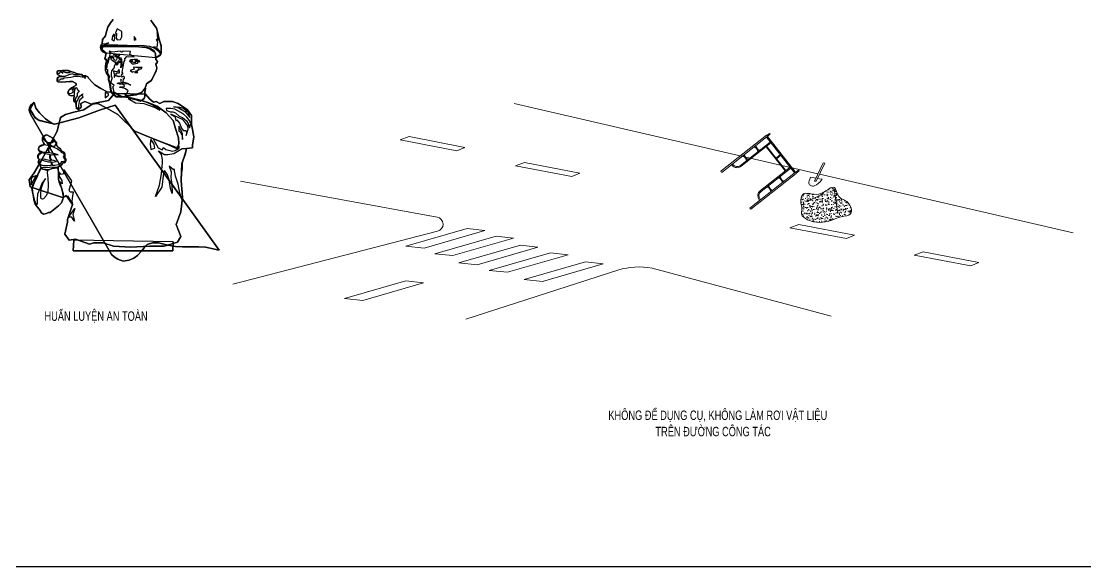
# Model space of a CAD drawing. Header units: millimetres. Extents: x -346728 to 1320345, y -537202 to -385966.
# Drawn here: x 817794 to 867095, y -535536 to -510289 of the extents above; entities that cross this region are included whole.
import ezdxf

# ---------------------------------------------------------------- set-up
doc = ezdxf.new("R2010")
doc.units = ezdxf.units.MM
doc.header["$LTSCALE"] = 100
doc.layers.add('manh', color=4, linetype='Continuous')
doc.layers.add('TEXT2', color=8, linetype='Continuous')
doc.layers.add('THAY', color=155, linetype='Continuous', lineweight=20)
doc.styles.add('HAI', font='VHARIAL.TTF', dxfattribs={"width": 0.7, "height": 500})

# ---------------------------------------------------------------- blocks, each defined once
blk = doc.blocks.new('LVL-KHUNGTEN')
blk.add_lwpolyline([(61073, 41093), (119124, 41093), (119124, 62), (61073, 62)], close=True)
at = {"layer": 'DEFPOINTS'}
blk.add_line((119124, 62), (61073, 62), dxfattribs=at)

msp = doc.modelspace()

# ---------------------------------------------------------------- hatches: boundary and pattern name
at = {"layer": 'THAY'}
h = msp.add_hatch(dxfattribs=at)
h.set_pattern_fill('AR-CONC', color=256, scale=1.685377, style=0)
h.set_pattern_definition([(50, (981309.55, -530961.03), (307.0498, -26.86337), [32.1064, -353.1707]), (355, (981309.55, -530961.03), (-59.39744, 322.00244), [25.68514, -282.5366]), (100.451, (981335.13, -530963.27), (247.6535, 295.1376), [27.28625, -300.14876]), (46.1842, (981309.55, -530875.4), (456.8703, -70.8572), [48.1596, -529.756]), (96.6356, (981347.6, -530881.3), (400.1156, 417.0053), [40.9294, -450.2231]), (351.184, (981309.55, -530875.4), (400.1162, 417.0046), [38.5277, -423.8049]), (21, (981352.36, -530896.82), (255.5282, -172.35594), [32.1064, -353.1707]), (326, (981352.36, -530896.82), (104.1597, 310.4261), [25.68514, -282.5366]), (71.4514, (981373.65, -530911.18), (359.6872, 138.0709), [27.28625, -300.14876]), (37.5, (981309.55, -530961.03), (5.20546, 142.5071), [0, -279.11189, 0, -286.81743, 0, -283.60679]), (7.5, (981309.55, -530961.03), (112.61631, 168.84202), [0, -163.52874, 0, -272.6906, 0, -108.09164]), (327.5, (981214.08, -530961.03), (228.52125, -9.65509), [0, -107.02143, 0, -333.90686, 0, -443.06872]), (317.5, (981171.28, -530961.03), (249.6535, 42.85322), [0, -139.12786, 0, -221.7484, 0, -314.643])])
edge = h.paths.add_edge_path()
edge.add_spline(control_points=[(853932.5, -518831.8), (853867.7, -518666), (853914.1, -518026.6), (854770.6, -518548.2), (855486.5, -517676.5), (855591.9, -518525.1), (856141.9, -518567.4), (856362.3, -519291.5), (855718.5, -519310.3), (855144.7, -519614), (854437.3, -519650), (853836.4, -519239.3), (853977.5, -518946.9), (853932.5, -518831.8)], knot_values=[0, 0, 0, 0, 633.5632393, 1523.2405101, 2440.5128813, 2988.4996465, 3587.1344851, 4210.7241561, 4767.8047277, 5363.1840859, 6642.0433723, 7106.0797068, 7546.0659592, 7546.0659592, 7546.0659592, 7546.0659592], degree=3, periodic=0)

# ---------------------------------------------------------------- linework, layer by layer
at = {"layer": 'manh', "color": 7, "linetype": 'Continuous', "elevation": -881.1}
for points in [[(821701.9, -511767.1), (821573.4, -511702.8), (821492, -511617.2), (821462, -511505.8), (821470.6, -511415.8), (821543.4, -511338.8), (821560.6, -511129), (821701.9, -510966.2), (821736.1, -510756.3), (821796.1, -510567.9), (821928.9, -510362.5), (822044.5, -510208.2)], [(822044.5, -510208.2), (821928.9, -510362.5), (821796.1, -510567.9), (821736.1, -510756.3), (821701.9, -510966.2), (821560.6, -511129), (821543.4, -511338.8), (821470.6, -511415.8), (821462, -511505.8), (821492, -511617.2), (821573.4, -511702.8), (821701.9, -511767.1)], [(823787.5, -510233.9), (823933.1, -510435.3), (824048.7, -510602.3), (824125.8, -510837.7), (824168.6, -511069), (824232.8, -511270.4), (824271.4, -511415.8), (824271.4, -511587.2), (824271.4, -511749.9), (824258.6, -511814.2), (824215.8, -511878.5), (824027.3, -511981.3), (824215.8, -511878.5), (824258.6, -511814.2), (824271.4, -511749.9), (824271.4, -511587.2), (824271.4, -511415.8), (824232.8, -511270.4), (824168.6, -511069), (824125.8, -510837.7), (824048.7, -510602.3), (823933.1, -510435.3), (823787.5, -510233.9)], [(818387.2, -514032.5), (818254.4, -514242.4), (818211.6, -514375.2), (818314.4, -514567.8), (818438.6, -514743.4), (818622.7, -514876.2), (819346.5, -515051.9), (820455.7, -514756.2), (821415, -514405.2), (822147.3, -514173.9), (826956.5, -520884.6), (826331.2, -520747.6), (826014.4, -520721.8), (825706.1, -520734.8), (825256.3, -520734.8), (824943.8, -520709), (824584, -520649), (824147.2, -520546.3), (823868.9, -520546.3), (823624.7, -520619.2), (823483.5, -520769), (823359.3, -520936), (823183.6, -521128.6), (823008, -521257.2), (822789.6, -521351.5), (822515.6, -521394.3), (822267.1, -521304.3), (822091.5, -521188.6), (821971.7, -521090.2), (818224.4, -514580.6), (818151.6, -514405.2), (818177.4, -514272.4), (818241.6, -514156.7), (818177.4, -514272.4), (818151.6, -514405.2), (818224.4, -514580.6), (821971.7, -521090.2), (822091.5, -521188.6), (822267.1, -521304.3), (822515.6, -521394.3), (822789.6, -521351.5), (823008, -521257.2), (823183.6, -521128.6), (823359.3, -520936), (823483.5, -520769), (823624.7, -520619.2), (823868.9, -520546.3), (824147.2, -520546.3), (824584, -520649), (824943.8, -520709), (825256.3, -520734.8), (825706.1, -520734.8), (826014.4, -520721.8), (826331.2, -520747.6), (826956.5, -520884.6), (822147.3, -514173.9), (821415, -514405.2), (820455.7, -514756.2), (819346.5, -515051.9), (818622.7, -514876.2), (818438.6, -514743.4), (818314.4, -514567.8), (818211.6, -514375.2), (818254.4, -514242.4), (818387.2, -514032.5)], [(818387.2, -514045.3), (818468.6, -514302.4), (818644.1, -514533.6), (818913.9, -514799), (819183.7, -514991.9), (819329.3, -515051.9), (818601.3, -514863.4), (818438.6, -514752), (818323, -514567.8), (818211.6, -514375.2), (818280.2, -514191), (818211.6, -514375.2), (818323, -514567.8), (818438.6, -514752), (818601.3, -514863.4), (819329.3, -515051.9), (819183.7, -514991.9), (818913.9, -514799), (818644.1, -514533.6), (818468.6, -514302.4), (818387.2, -514045.3)], [(820233, -520413.5), (820198.7, -520914.6), (824811, -520914.6), (824832.4, -520503.4), (824811, -520914.6), (820198.7, -520914.6), (820233, -520413.5)]]:
    msp.add_lwpolyline(points, dxfattribs=at)
at = {"layer": 'manh', "color": 170, "linetype": 'Continuous', "elevation": -881.1}
for points in [[(821701.9, -511767.1), (821573.4, -511702.8), (821492, -511617.2), (821462, -511505.8), (821470.6, -511415.8), (821543.4, -511338.8), (821560.6, -511129), (821701.9, -510966.2), (821736.1, -510756.3), (821796.1, -510567.9), (821928.9, -510362.5), (822044.5, -510208.2)], [(823787.5, -510233.9), (823933.1, -510435.3), (824048.7, -510602.3), (824125.8, -510837.7), (824168.6, -511069), (824232.8, -511270.4), (824271.4, -511415.8), (824271.4, -511587.2), (824271.4, -511749.9), (824258.6, -511814.2), (824215.8, -511878.5), (824027.3, -511981.3), (821701.9, -511767.1)], [(822228.7, -510632.1), (822160.1, -510824.9), (822202.9, -510854.9), (822190.1, -511073.4), (822228.7, -511150.4), (822382.7, -511129), (822447.1, -511013.4), (822447.1, -510760.7), (822228.7, -510632.1)], [(822108.7, -510876.3), (822147.3, -510923.4), (822095.9, -510983.4), (822108.7, -511090.4), (822078.7, -511206), (821997.3, -511150.4), (822027.3, -510983.4), (822108.7, -510876.3)], [(823029.4, -510987.6), (823029.4, -511154.6), (823110.8, -511133.2), (823029.4, -510987.6)], [(824087.3, -510829.1), (824104.4, -511176.2), (824078.7, -511124.8), (824035.9, -511137.6), (824108.7, -511240.4), (824074.4, -511497.2), (823920.3, -511471.6), (823993.1, -511527.2), (824087.3, -511553), (824168.6, -511642.8), (824215.8, -511702.8), (824245.8, -511788.5), (824275.8, -511638.6), (824275.8, -511441.6), (824224.4, -511270.4), (824168.6, -511094.8), (824164.4, -511034.8), (824087.3, -510829.1)], [(821560.6, -511334.6), (821671.9, -511334.6), (821761.9, -511300.2), (821847.5, -511287.4), (821701.9, -511377.4), (821560.6, -511334.6)], [(821796.1, -511386), (821736.1, -511437.4), (822237.1, -511424.4), (822262.9, -511386), (821796.1, -511386)]]:
    msp.add_lwpolyline(points, dxfattribs=at)
at = {"layer": 'manh', "color": 174, "linetype": 'Continuous', "elevation": -881.1}
msp.add_lwpolyline([(821620.5, -511715.6), (821517.8, -511630), (821492, -511523), (821513.4, -511458.8), (821543.4, -511415.8), (821693.3, -511386), (821937.5, -511386), (822695.4, -511386), (823479.1, -511403), (823727.5, -511445.8), (823971.6, -511531.6), (824117.2, -511642.8), (824203, -511732.8), (824232.8, -511779.9), (824224.4, -511818.5), (824177.2, -511874.1), (824027.3, -511972.7), (824027.3, -511874.1), (824001.6, -511749.9), (823958.7, -511672.8), (823864.5, -511617.2), (823748.9, -511540), (823620.5, -511505.8), (823496.3, -511484.4), (822982.4, -511458.8), (821834.7, -511458.8), (821637.6, -511458.8), (821560.6, -511471.6), (821530.6, -511505.8), (821543.4, -511557.2), (821620.5, -511715.6)], dxfattribs=at)
at = {"layer": 'manh', "color": 32, "linetype": 'Continuous', "elevation": -881.1}
for points in [[(821731.9, -511762.8), (821560.6, -511617.2), (821543.4, -511544.4), (821590.6, -511475.8), (822070.1, -511458.8), (822746.8, -511463), (823337.8, -511475.8), (823590.5, -511505.8), (823800.3, -511591.4), (823945.9, -511698.6), (823988.7, -511767.1), (824014.5, -511959.9), (824014.5, -512049.7), (824087.3, -512143.9), (824074.4, -512212.5), (824027.3, -512229.5), (824061.6, -512452.3), (824040.1, -512546.5), (823894.5, -512854.8), (823796.1, -513043.2), (823620.5, -513158.8), (823590.5, -513184.6), (823517.7, -513377.3), (823363.5, -513582.9), (822995.2, -513715.7), (822794, -513754.1), (822588.4, -513715.7), (822665.4, -513642.9), (822738.2, -513514.3), (822622.6, -513407.3), (822545.6, -513390.1), (822455.6, -513368.7), (822339.9, -513360.2), (822374.3, -513321.6), (822477, -513317.4), (822579.8, -513304.5), (822562.7, -513231.6), (822502.7, -513218.8), (822464.2, -513197.4), (822507, -513103.2), (822532.7, -512940.4), (822567, -512940.4), (822575.6, -512867.6), (822532.7, -512846.2), (822489.9, -512837.8), (822451.3, -512872), (822421.3, -512837.8), (822451.3, -512726.4), (822502.7, -512739.2), (822502.7, -512692.2), (822464.2, -512640.8), (822562.7, -512143.9), (822609.8, -512071.1), (822588.4, -512032.7), (822678.4, -511925.5), (823029.4, -511929.9), (822824, -511818.5), (822853.8, -511690), (822507, -511672.8), (822434.2, -511732.8), (822399.9, -511672.8), (821980.3, -511720), (821881.7, -511668.6), (821868.9, -511672.8), (821907.5, -511749.9), (821864.7, -511959.9), (821813.3, -511989.7), (821817.5, -512054.1), (821723.3, -512229.5), (821736.1, -512083.9), (821719, -512036.9), (821676.2, -512024.1), (821731.9, -511762.8)], [(822327.1, -512105.3), (822357.1, -512195.3), (822258.5, -512229.5), (822254.3, -512302.3), (822202.9, -512315.3), (822228.7, -512195.3), (822327.1, -512105.3)], [(822421.3, -512058.3), (822447.1, -512165.3), (822447.1, -512349.5), (822404.2, -512447.9), (822417.1, -512306.7), (822421.3, -512058.3)], [(819753.4, -512850.6), (819586.4, -512816.4), (819470.8, -512756.4), (819457.8, -512679.2), (819462.2, -512615), (819496.4, -512580.8), (819702, -512563.6), (819976, -512563.6), (820091.6, -512615), (820241.5, -512666.4), (820395.7, -512713.6), (820592.7, -512756.4), (820631.3, -512799.2), (820691.1, -512816.4), (820781.1, -512820.6), (820875.3, -512863.4), (820913.9, -512914.8), (821081, -513107.4), (821205.2, -513227.4), (821479.2, -513398.7), (821770.4, -513548.7), (821928.9, -513570.1), (822104.5, -513591.5), (822280.1, -513685.7), (822502.7, -513792.7), (822794, -513809.9), (823260.7, -513925.5), (823659.1, -514045.3), (824091.6, -514221), (824502.6, -514525), (824823.8, -514876.2), (824939.5, -515253.1), (825067.9, -515677), (825085.1, -515955.4), (825008.1, -516191), (824575.4, -515985.4), (823770.3, -515664.1), (823059.4, -515372.9), (822267.1, -514606.4), (821723.3, -514289.6), (821333.6, -514101.1), (821042.4, -514118.2), (820729.7, -514006.9), (820554.1, -514096.7), (820571.3, -514263.8), (820438.5, -514366.6), (820357.1, -514319.4), (820327.3, -514083.9), (820382.9, -513951.1), (820297.3, -514032.5), (820237.3, -514015.3), (820224.5, -513972.5), (820224.5, -513891.1), (820237.3, -513719.9), (820104.5, -513745.7), (820023.1, -513715.7), (819963.2, -513629.9), (819950.2, -513570.1), (820006, -513458.7), (820121.6, -513368.7), (820340.1, -513240.2), (820340.1, -513163.2), (820168.7, -513081.8), (820036, -513077.6), (819864.6, -513094.6), (819672, -513111.8), (819496.4, -513094.6), (819449.3, -513060.4), (819449.3, -512944.8), (819496.4, -512876.2), (819552, -512854.8), (819753.4, -512850.6)], [(822280.1, -512679.2), (822335.7, -512679.2), (822335.7, -512563.6), (822301.5, -512537.9), (822245.7, -512623.6), (822142.9, -512610.8), (822074.5, -512585), (822070.1, -512610.8), (822074.5, -512692.2), (822117.3, -512726.4), (822100.1, -512786.4), (822100.1, -512880.6), (822117.3, -512880.6), (822134.5, -512794.8), (822185.9, -512782), (822185.9, -512726.4), (822211.5, -512679.2), (822280.1, -512679.2)], [(822207.3, -512807.8), (822262.9, -512816.4), (822322.9, -512833.4), (822361.3, -512850.6), (822297.1, -512863.4), (822207.3, -512807.8)], [(822417.1, -512966.2), (822391.3, -513013.2), (822412.7, -513081.8), (822417.1, -512966.2)], [(819432.2, -516028.2), (819427.8, -515908.4), (819367.9, -515839.8), (819247.9, -515698.4), (819089.5, -515599.9), (818978.1, -515548.5), (818913.9, -515557.1), (818802.7, -515634.1), (818772.7, -515685.6), (818772.7, -515818.4), (818819.7, -515921.2), (818866.9, -515994), (818729.9, -516019.6), (818631.3, -516066.8), (818584.2, -516191), (818592.8, -516233.8), (818644.1, -516302.2), (818721.3, -516345), (818644.1, -516392.2), (818584.2, -516447.8), (818562.8, -516503.6), (818562.8, -516576.4), (818575.6, -516640.7), (818614.2, -516692.1), (818584.2, -516769.1), (818575.6, -516824.7), (818622.7, -516910.5), (818678.5, -516927.5), (818678.5, -517026.1), (818794.1, -517137.3), (819059.5, -517167.3), (819230.9, -517103.1), (819445, -517064.5), (819530.6, -517004.7), (819684.8, -516914.7), (819706.2, -516846.1), (819783.2, -516833.3), (819843.2, -516799.1), (819864.6, -516730.5), (819860.4, -516670.7), (819813.2, -516610.7), (819809, -516563.5), (819813.2, -516490.7), (819813.2, -516417.8), (819766.2, -516349.4), (819663.4, -516285.2), (819607.8, -516195.2), (819522, -516131), (819432.2, -516028.2)], [(818704.1, -517064.5), (818485.6, -517548.6), (818323, -517869.6), (818284.4, -518011), (818310, -518186.7), (818353, -518405.1), (818370, -518550.7), (818438.6, -518747.5), (818528.5, -518876.1), (818622.7, -518987.4), (818657.1, -519034.6), (818729.9, -519154.4), (818824.1, -519210.2), (818965.3, -519180.2), (819050.9, -519133), (819128.1, -519133), (819286.5, -519021.8), (819522, -518828.9), (819650.6, -518687.7), (819706.2, -518567.7), (819744.8, -518439.3), (819706.2, -518173.7), (819650.6, -517998.2), (819594.8, -517852.6), (819547.8, -517737), (819517.8, -517608.4), (819522, -517330.1), (819505, -517090.3), (819505, -517038.9), (818704.1, -517064.5)]]:
    msp.add_lwpolyline(points, dxfattribs=at)
at = {"layer": 'manh', "color": 26, "linetype": 'Continuous', "elevation": -881.1}
for points in [[(821706.2, -512229.5), (821693.3, -512379.5), (821701.9, -512563.6), (821723.3, -512645), (821749, -512730.6), (821787.5, -512769.2), (821834.7, -512863.4), (821834.7, -513000.4), (821877.5, -513141.8), (821898.9, -513223), (821911.7, -513338.8), (821937.5, -513505.9), (821993.1, -513617.1), (822190.1, -513779.9), (822429.9, -513805.5), (822729.8, -513745.7), (823136.6, -513685.7), (823350.7, -513600.1), (823483.5, -513458.7), (823560.5, -513313), (823599.1, -513184.6), (823830.3, -513026.2), (824040.1, -512580.8), (824070.1, -512452.3), (824031.6, -512250.9), (824083, -512216.7), (824095.8, -512148.3), (824023, -512058.3), (824005.9, -511797.1), (823963.1, -511690), (823770.3, -511561.4), (823560.5, -511501.6), (823072.2, -511463), (822579.8, -511458.8), (822070.1, -511458.8), (821779, -511458.8), (821577.6, -511463), (821543.4, -511531.6), (821543.4, -511617.2), (821719, -511762.8), (821667.6, -512041.1), (821719, -512041.1), (821723.3, -512101.1), (821719, -512041.1), (821667.6, -512041.1), (821719, -511762.8), (821543.4, -511617.2), (821543.4, -511531.6), (821577.6, -511463), (821779, -511458.8), (822070.1, -511458.8), (822579.8, -511458.8), (823072.2, -511463), (823560.5, -511501.6), (823770.3, -511561.4), (823963.1, -511690), (824005.9, -511797.1), (824023, -512058.3), (824095.8, -512148.3), (824083, -512216.7), (824031.6, -512250.9), (824070.1, -512452.3), (824040.1, -512580.8), (823830.3, -513026.2), (823599.1, -513184.6), (823560.5, -513313), (823483.5, -513458.7), (823350.7, -513600.1), (823136.6, -513685.7), (822729.8, -513745.7), (822429.9, -513805.5), (822190.1, -513779.9), (821993.1, -513617.1), (821937.5, -513505.9), (821911.7, -513338.8), (821898.9, -513223), (821877.5, -513141.8), (821834.7, -513000.4), (821834.7, -512863.4), (821787.5, -512769.2), (821749, -512730.6), (821723.3, -512645), (821701.9, -512563.6), (821693.3, -512379.5), (821706.2, -512229.5)], [(822070.1, -511976.9), (821988.9, -511998.3), (822014.5, -511955.5), (822142.9, -511925.5), (822254.3, -511925.5), (822305.7, -511955.5), (822382.7, -511985.5), (822429.9, -512054.1), (822438.5, -512079.7), (822399.9, -512092.5), (822357.1, -512049.7), (822314.3, -511985.5), (822245.7, -511968.3), (822198.7, -511968.3), (822224.3, -511998.3), (822198.7, -512092.5), (822142.9, -512096.9), (822100.1, -512075.5), (822070.1, -511976.9)], [(822053.1, -511844.1), (822142.9, -511852.7), (822198.7, -511891.3), (822168.7, -511904.1), (822280.1, -511934.1), (822352.7, -511861.3), (822280.1, -511852.7), (822241.5, -511852.7), (822185.9, -511814.2), (822053.1, -511844.1)], [(822841, -512186.7), (822824, -512139.7), (822875.4, -512058.3), (823016.6, -512041.1), (823140.8, -512041.1), (823170.8, -512071.1), (823256.4, -512101.1), (823269.3, -512186.7), (823226.4, -512169.7), (823132.2, -512079.7), (823059.4, -512079.7), (823098, -512143.9), (823059.4, -512191.1), (822999.4, -512191.1), (822939.6, -512178.1), (822943.8, -512101.1), (822841, -512186.7)], [(819753.4, -512850.6), (819586.4, -512816.4), (819470.8, -512756.4), (819457.8, -512679.2), (819462.2, -512615), (819496.4, -512580.8), (819702, -512563.6), (819976, -512563.6), (820091.6, -512615), (820241.5, -512666.4), (820395.7, -512713.6), (820592.7, -512756.4), (820631.3, -512799.2), (820691.1, -512816.4), (820781.1, -512820.6), (820875.3, -512863.4), (820913.9, -512914.8), (821081, -513107.4), (821205.2, -513227.4), (821479.2, -513398.7), (821770.4, -513548.7), (821928.9, -513570.1), (822104.5, -513591.5), (822280.1, -513685.7), (822502.7, -513792.7), (822794, -513809.9), (823260.7, -513925.5), (823659.1, -514045.3), (824091.6, -514221), (824502.6, -514525), (824823.8, -514876.2), (824939.5, -515253.1), (825067.9, -515677), (825085.1, -515955.4), (825008.1, -516191), (824575.4, -515985.4), (823770.3, -515664.1), (823059.4, -515372.9), (822267.1, -514606.4), (821723.3, -514289.6), (821333.6, -514101.1), (821042.4, -514118.2), (820729.7, -514006.9), (820554.1, -514096.7), (820571.3, -514263.8), (820438.5, -514366.6), (820357.1, -514319.4), (820327.3, -514083.9), (820382.9, -513951.1), (820297.3, -514032.5), (820237.3, -514015.3), (820224.5, -513972.5), (820224.5, -513891.1), (820237.3, -513719.9), (820104.5, -513745.7), (820023.1, -513715.7), (819963.2, -513629.9), (819950.2, -513570.1), (820006, -513458.7), (820121.6, -513368.7), (820340.1, -513240.2), (820340.1, -513163.2), (820168.7, -513081.8), (820036, -513077.6), (819864.6, -513094.6), (819672, -513111.8), (819496.4, -513094.6), (819449.3, -513060.4), (819449.3, -512944.8), (819496.4, -512876.2), (819552, -512854.8), (819496.4, -512876.2), (819449.3, -512944.8), (819449.3, -513060.4), (819496.4, -513094.6), (819672, -513111.8), (819864.6, -513094.6), (820036, -513077.6), (820168.7, -513081.8), (820340.1, -513163.2), (820340.1, -513240.2), (820121.6, -513368.7), (820006, -513458.7), (819950.2, -513570.1), (819963.2, -513629.9), (820023.1, -513715.7), (820104.5, -513745.7), (820237.3, -513719.9), (820224.5, -513891.1), (820224.5, -513972.5), (820237.3, -514015.3), (820297.3, -514032.5), (820382.9, -513951.1), (820327.3, -514083.9), (820357.1, -514319.4), (820438.5, -514366.6), (820571.3, -514263.8), (820554.1, -514096.7), (820729.7, -514006.9), (821042.4, -514118.2), (821333.6, -514101.1), (821723.3, -514289.6), (822267.1, -514606.4), (823059.4, -515372.9), (823770.3, -515664.1), (824575.4, -515985.4), (825008.1, -516191), (825085.1, -515955.4), (825067.9, -515677), (824939.5, -515253.1), (824823.8, -514876.2), (824502.6, -514525), (824091.6, -514221), (823659.1, -514045.3), (823260.7, -513925.5), (822794, -513809.9), (822502.7, -513792.7), (822280.1, -513685.7), (822104.5, -513591.5), (821928.9, -513570.1), (821770.4, -513548.7), (821479.2, -513398.7), (821205.2, -513227.4), (821081, -513107.4), (820913.9, -512914.8), (820875.3, -512863.4), (820781.1, -512820.6), (820691.1, -512816.4), (820631.3, -512799.2), (820592.7, -512756.4), (820395.7, -512713.6), (820241.5, -512666.4), (820091.6, -512615), (819976, -512563.6), (819702, -512563.6), (819496.4, -512580.8), (819462.2, -512615), (819457.8, -512679.2), (819470.8, -512756.4), (819586.4, -512816.4), (819753.4, -512850.6)], [(822228.7, -513171.8), (822305.7, -513137.4), (822421.3, -513120.4), (822537, -513111.8), (822716.8, -513158.8), (822862.4, -513244.6), (822802.6, -513218.8), (822691.2, -513188.8), (822579.8, -513206), (822348.5, -513201.6), (822305.7, -513171.8), (822228.7, -513171.8)], [(823543.3, -513385.9), (823513.5, -513587.1), (823513.5, -513749.9), (823483.5, -513869.7), (823307.9, -513985.3), (822592.6, -513767.1), (823277.9, -513651.3), (822592.6, -513767.1), (823307.9, -513985.3), (823483.5, -513869.7), (823513.5, -513749.9), (823513.5, -513587.1), (823543.3, -513385.9)], [(819432.2, -516028.2), (819427.8, -515908.4), (819367.9, -515839.8), (819247.9, -515698.4), (819089.5, -515599.9), (818978.1, -515548.5), (818913.9, -515557.1), (818802.7, -515634.1), (818772.7, -515685.6), (818772.7, -515818.4), (818819.7, -515921.2), (818866.9, -515994), (818729.9, -516019.6), (818631.3, -516066.8), (818584.2, -516191), (818592.8, -516233.8), (818644.1, -516302.2), (818721.3, -516345), (818644.1, -516392.2), (818584.2, -516447.8), (818562.8, -516503.6), (818562.8, -516576.4), (818575.6, -516640.7), (818614.2, -516692.1), (818584.2, -516769.1), (818575.6, -516824.7), (818622.7, -516910.5), (818678.5, -516927.5), (818678.5, -517026.1), (818794.1, -517137.3), (819059.5, -517167.3), (819230.9, -517103.1), (819445, -517064.5), (819530.6, -517004.7), (819684.8, -516914.7), (819706.2, -516846.1), (819783.2, -516833.3), (819843.2, -516799.1), (819864.6, -516730.5), (819860.4, -516670.7), (819813.2, -516610.7), (819809, -516563.5), (819813.2, -516490.7), (819813.2, -516417.8), (819766.2, -516349.4), (819663.4, -516285.2), (819607.8, -516195.2), (819522, -516131), (819607.8, -516195.2), (819663.4, -516285.2), (819766.2, -516349.4), (819813.2, -516417.8), (819813.2, -516490.7), (819809, -516563.5), (819813.2, -516610.7), (819860.4, -516670.7), (819864.6, -516730.5), (819843.2, -516799.1), (819783.2, -516833.3), (819706.2, -516846.1), (819684.8, -516914.7), (819530.6, -517004.7), (819445, -517064.5), (819230.9, -517103.1), (819059.5, -517167.3), (818794.1, -517137.3), (818678.5, -517026.1), (818678.5, -516927.5), (818622.7, -516910.5), (818575.6, -516824.7), (818584.2, -516769.1), (818614.2, -516692.1), (818575.6, -516640.7), (818562.8, -516576.4), (818562.8, -516503.6), (818584.2, -516447.8), (818644.1, -516392.2), (818721.3, -516345), (818644.1, -516302.2), (818592.8, -516233.8), (818584.2, -516191), (818631.3, -516066.8), (818729.9, -516019.6), (818866.9, -515994), (818819.7, -515921.2), (818772.7, -515818.4), (818772.7, -515685.6), (818802.7, -515634.1), (818913.9, -515557.1), (818978.1, -515548.5), (819089.5, -515599.9), (819247.9, -515698.4), (819367.9, -515839.8), (819427.8, -515908.4), (819432.2, -516028.2)], [(818704.1, -517064.5), (818485.6, -517548.6), (818323, -517869.6), (818284.4, -518011), (818310, -518186.7), (818353, -518405.1), (818370, -518550.7), (818438.6, -518747.5), (818528.5, -518876.1), (818622.7, -518987.4), (818657.1, -519034.6), (818729.9, -519154.4), (818824.1, -519210.2), (818965.3, -519180.2), (819050.9, -519133), (819128.1, -519133), (819286.5, -519021.8), (819522, -518828.9), (819650.6, -518687.7), (819706.2, -518567.7), (819744.8, -518439.3), (819706.2, -518173.7), (819650.6, -517998.2), (819594.8, -517852.6), (819547.8, -517737), (819517.8, -517608.4), (819522, -517330.1), (819505, -517090.3), (819505, -517038.9), (819505, -517090.3), (819522, -517330.1), (819517.8, -517608.4), (819547.8, -517737), (819594.8, -517852.6), (819650.6, -517998.2), (819706.2, -518173.7), (819744.8, -518439.3), (819706.2, -518567.7), (819650.6, -518687.7), (819522, -518828.9), (819286.5, -519021.8), (819128.1, -519133), (819050.9, -519133), (818965.3, -519180.2), (818824.1, -519210.2), (818729.9, -519154.4), (818657.1, -519034.6), (818622.7, -518987.4), (818528.5, -518876.1), (818438.6, -518747.5), (818370, -518550.7), (818353, -518405.1), (818310, -518186.7), (818284.4, -518011), (818323, -517869.6), (818485.6, -517548.6), (818704.1, -517064.5)]]:
    msp.add_lwpolyline(points, dxfattribs=at)
at = {"layer": 'manh', "color": 21, "linetype": 'Continuous', "elevation": -881.1}
for points in [[(821706.2, -512229.5), (821693.3, -512379.5), (821701.9, -512563.6), (821723.3, -512645), (821749, -512730.6), (821787.5, -512769.2), (821834.7, -512863.4), (821834.7, -513000.4), (821877.5, -513141.8), (821898.9, -513223), (821911.7, -513338.8), (821937.5, -513505.9), (821993.1, -513617.1), (822190.1, -513779.9), (822429.9, -513805.5), (822729.8, -513745.7), (823136.6, -513685.7), (823350.7, -513600.1), (823483.5, -513458.7), (823560.5, -513313), (823599.1, -513184.6), (823830.3, -513026.2), (824040.1, -512580.8), (824070.1, -512452.3), (824031.6, -512250.9), (824083, -512216.7), (824095.8, -512148.3), (824023, -512058.3), (824005.9, -511797.1), (823963.1, -511690), (823770.3, -511561.4), (823560.5, -511501.6), (823072.2, -511463), (822579.8, -511458.8), (822070.1, -511458.8), (821779, -511458.8), (821577.6, -511463), (821543.4, -511531.6), (821543.4, -511617.2), (821719, -511762.8), (821667.6, -512041.1), (821719, -512041.1), (821723.3, -512101.1), (821706.2, -512229.5)], [(819492.2, -512735), (819539.2, -512692.2), (819573.4, -512692.2), (819594.8, -512623.6), (819633.4, -512623.6), (819710.6, -512683.6), (819740.4, -512610.8), (819856, -512653.6), (820061.6, -512653.6), (819997.4, -512580.8), (819744.8, -512567.9), (819582, -512580.8), (819479.2, -512597.9), (819462.2, -512657.8), (819492.2, -512735)], [(819479.2, -513000.4), (819573.4, -513017.6), (819603.4, -512944.8), (819719, -512953.4), (819783.2, -512902), (820095.9, -512872), (820267.3, -512824.8), (820421.5, -512824.8), (820609.9, -512854.8), (820708.3, -512880.6), (820755.5, -512940.4), (820785.3, -512872), (820639.7, -512824.8), (820579.9, -512773.4), (820220.1, -512760.6), (820177.3, -512726.4), (819988.8, -512769.2), (819813.2, -512837.8), (819749, -512846.2), (819616.4, -512854.8), (819539.2, -512872), (819462.2, -512940.4), (819479.2, -513000.4)], [(820220.1, -513343), (820228.7, -513441.5), (820130.2, -513441.5), (820190.1, -513514.3), (820160.2, -513600.1), (820087.4, -513629.9), (820006, -513642.9), (819963.2, -513570.1), (820018.8, -513467.3), (820100.2, -513398.7), (820220.1, -513343)], [(820340.1, -513330.2), (820391.5, -513445.9), (820468.5, -513510.1), (820382.9, -513629.9), (820382.9, -513745.7), (820297.3, -513848.3), (820280.1, -514002.5), (820241.5, -513972.5), (820241.5, -513779.9), (820258.7, -513617.1), (820280.1, -513458.7), (820340.1, -513330.2)], [(820639.7, -513651.3), (820609.9, -513702.7), (820639.7, -513822.7), (820511.3, -513916.9), (820468.5, -513998.3), (820438.5, -514182.4), (820438.5, -514336.6), (820370.1, -514293.8), (820357.1, -514203.8), (820357.1, -514032.5), (820387.1, -513981.1), (820429.9, -513882.7), (820498.5, -513749.9), (820639.7, -513651.3)], [(818802.7, -515732.7), (818905.3, -515844), (819055.3, -515899.8), (819149.5, -515891.2), (819239.4, -515861.2), (819265.1, -515758.4), (819260.8, -515711.3), (819119.5, -515617.1), (819003.9, -515557.1), (818918.3, -515557.1), (818819.7, -515655.6), (818802.7, -515732.7)], [(818862.5, -515998.2), (819132.3, -516049.6), (819050.9, -516191), (819042.5, -516238), (819050.9, -516379.4), (818789.7, -516349.4), (818674.1, -516306.6), (818622.7, -516255.2), (818592.8, -516220.8), (818605.6, -516152.4), (818648.5, -516083.8), (818734.1, -516049.6), (818862.5, -515998.2)], [(818746.9, -516362.2), (818918.3, -516400.8), (819145.1, -516447.8), (819102.3, -516520.7), (819093.7, -516602.1), (819149.5, -516709.1), (819175.1, -516747.7), (818943.9, -516696.3), (818858.3, -516666.3), (818691.3, -516679.1), (818862.5, -516747.7), (819059.5, -516794.7), (819175.1, -516794.7), (819175.1, -516906.1), (819175.1, -516966.1), (819029.5, -516978.9), (818828.3, -516983.1), (818734.1, -516948.9), (818678.5, -516906.1), (818622.7, -516880.5), (818605.6, -516824.7), (818614.2, -516781.9), (818644.1, -516679.1), (818592.8, -516636.3), (818584.2, -516572.1), (818592.8, -516507.8), (818627.1, -516447.8), (818746.9, -516362.2)], [(819003.9, -517197.3), (818986.7, -517304.4), (819016.7, -517540), (819042.5, -517878.2), (819021.1, -518182.3), (818943.9, -518370.7), (818828.3, -518503.5), (818776.9, -518520.7), (818716.9, -518503.5), (818699.9, -518405.1), (818699.9, -518229.5), (818734.1, -517993.8), (818789.7, -517805.4), (818858.3, -517677), (818913.9, -517561.4), (818746.9, -517801.2), (818657.1, -518036.7), (818541.4, -518297.9), (818528.5, -518516.3), (818524.2, -518747.5), (818494.2, -518781.9), (818425.8, -518593.5), (818327.2, -518203.7), (818310, -517993.8), (818408.6, -517745.4), (818528.5, -517501.4), (818609.9, -517295.8), (818716.9, -517107.3), (819003.9, -517197.3)]]:
    msp.add_lwpolyline(points, dxfattribs=at)
at = {"layer": 'manh', "color": 30, "linetype": 'Continuous', "elevation": -881.1}
for points in [[(822053.1, -511895.5), (821924.5, -511912.7), (821864.7, -511968.3), (821851.9, -512002.7), (821851.9, -512058.3), (821804.7, -512203.9), (821761.9, -512323.7), (821761.9, -512422.3), (821731.9, -512460.9), (821736.1, -512495.1), (821783.3, -512516.5), (821783.3, -512700.6), (821868.9, -512829.2), (821847.5, -512991.8), (821903.1, -513146), (821924.5, -513278.8), (821937.5, -513437.3), (821975.9, -513570.1), (822185.9, -513758.5), (822352.7, -513771.3), (822100.1, -513578.7), (822065.9, -513437.3), (822035.9, -513321.6), (822065.9, -513295.9), (822095.9, -513236), (822035.9, -513218.8), (821963.1, -513146), (821963.1, -513073.2), (821975.9, -513026.2), (822005.9, -512932), (822005.9, -512884.8), (821967.5, -512837.8), (821975.9, -512700.6), (821988.9, -512576.5), (822065.9, -512495.1), (822083.1, -512477.9), (822104.5, -512392.3), (822104.5, -512353.7), (822164.3, -512259.5), (822185.9, -512186.7), (822104.5, -512178.1), (822048.7, -512131.1), (821975.9, -512075.5), (821963.1, -512032.7), (821937.5, -512011.1), (821933.1, -511981.3), (822053.1, -511895.5)], [(822871, -512195.3), (822935.2, -512250.9), (823029.4, -512250.9), (823170.8, -512221.1), (823213.6, -512191.1), (823106.6, -512075.5), (823080.8, -512088.3), (823089.4, -512161.1), (823059.4, -512208.1), (822948, -512182.5), (822948, -512113.9), (822871, -512195.3)], [(822995.2, -512409.5), (823016.6, -512507.9), (822841, -512563.6), (822939.6, -512636.4), (822982.4, -512606.4), (823059.4, -512623.6), (823059.4, -512657.8), (823192.2, -512657.8), (823170.8, -512632.2), (823080.8, -512602.2), (823252.2, -512537.9), (823192.2, -512495.1), (823342.1, -512486.5), (823384.9, -512435.1), (823329.3, -512435.1), (823256.4, -512422.3), (823106.6, -512422.3), (822995.2, -512409.5)], [(821671.9, -513587.1), (821684.8, -513715.7), (821676.2, -513831.3), (821830.3, -513715.7), (821830.3, -513651.3), (821671.9, -513587.1)], [(822738.2, -513856.9), (823085.2, -514066.7), (823462.1, -514096.7), (823941.7, -514259.6), (824215.8, -514400.8), (823881.7, -514173.9), (823577.7, -514028.3), (823226.4, -513942.5), (823029.4, -513912.7), (822738.2, -513856.9)], [(819290.8, -515749.8), (819286.5, -515865.4), (819217.9, -515912.6), (819029.5, -515912.6), (819089.5, -515968.2), (819200.9, -516049.6), (819355, -516071), (819389.3, -515989.6), (819406.4, -515934), (819290.8, -515749.8)], [(819188.1, -516075.4), (819466.4, -516191), (819577.8, -516276.6), (819612, -516302.2), (819646.2, -516345), (819770.4, -516409.4), (819761.8, -516520.7), (819736.2, -516593.5), (819761.8, -516614.9), (819821.8, -516709.1), (819821.8, -516747.7), (819770.4, -516786.3), (819633.4, -516794.7), (819620.6, -516850.5), (819535, -516931.9), (819333.6, -516966.1), (819235.1, -516966.1), (819230.9, -516807.7), (819432.2, -516777.7), (819299.3, -516726.3), (819205.1, -516713.5), (819136.7, -516597.8), (819158.1, -516495), (819175.1, -516465), (819286.5, -516460.7), (819505, -516477.8), (819346.5, -516430.8), (819102.3, -516379.4), (819072.3, -516268), (819089.5, -516178), (819188.1, -516075.4)]]:
    msp.add_lwpolyline(points, dxfattribs=at)
at = {"layer": 'manh', "color": 136, "linetype": 'Continuous', "elevation": -881.1}
for points in [[(819873.2, -518357.9), (819697.6, -518443.5), (818211.6, -517946.8), (818151.6, -517625.6), (818387.2, -517308.7), (818708.5, -516751.9), (819462.2, -515381.5), (819607.8, -514739.2), (819843.2, -514610.6), (820224.5, -514495), (820691.1, -514379.4), (821128, -514096.7), (821826.1, -513951.1), (822117.3, -513629.9), (823543.3, -513659.9), (823748.9, -513891.1), (823920.3, -514036.7), (824040.1, -514006.9), (824215.8, -514096.7), (824391.4, -514006.9), (824798.2, -514006.9), (825059.5, -514096.7), (825496.1, -514388), (825671.8, -514653.4), (825671.8, -514914.7), (825671.8, -515060.3), (825727.5, -515295.9), (825787.4, -515642.7), (825727.5, -516019.6), (825727.5, -516139.6), (825440.5, -516169.6), (825380.5, -516460.7), (825234.9, -516867.5), (825205.1, -517655.6), (825264.9, -518443.5), (825179.3, -519116), (824973.7, -519698.3), (825179.3, -520250.7), (825033.7, -520516.3), (824417, -520692), (823748.9, -520692), (822845.4, -520747.6), (822057.3, -520692), (821590.6, -520546.3), (821158, -520546.3), (820952.4, -520602), (820310.1, -520370.7), (820018.8, -520426.3), (819813.2, -520135.1), (819928.8, -519582.6), (819928.8, -519467), (820164.5, -518764.7), (819928.8, -519467), (819928.8, -519582.6), (819813.2, -520135.1), (820018.8, -520426.3), (820310.1, -520370.7), (820952.4, -520602), (821158, -520546.3), (821590.6, -520546.3), (822057.3, -520692), (822845.4, -520747.6), (823748.9, -520692), (824417, -520692), (825033.7, -520516.3), (825179.3, -520250.7), (824973.7, -519698.3), (825179.3, -519116), (825264.9, -518443.5), (825205.1, -517655.6), (825234.9, -516867.5), (825380.5, -516460.7), (825440.5, -516169.6), (825727.5, -516139.6), (825727.5, -516019.6), (825787.4, -515642.7), (825727.5, -515295.9), (825671.8, -515060.3), (825671.8, -514914.7), (825671.8, -514653.4), (825496.1, -514388), (825059.5, -514096.7), (824798.2, -514006.9), (824391.4, -514006.9), (824215.8, -514096.7), (824040.1, -514006.9), (823920.3, -514036.7), (823748.9, -513891.1), (823543.3, -513659.9), (822117.3, -513629.9), (821826.1, -513951.1), (821128, -514096.7), (820691.1, -514379.4), (820224.5, -514495), (819843.2, -514610.6), (819607.8, -514739.2), (819462.2, -515381.5), (818708.5, -516751.9), (818387.2, -517308.7), (818151.6, -517625.6), (818211.6, -517946.8), (819697.6, -518443.5), (819873.2, -518357.9)], [(824502.6, -514332.4), (824515.6, -514418), (824704, -514478), (824806.7, -514478), (824935.2, -514533.6), (825110.9, -514674.8), (825256.3, -514734.8), (825440.5, -514893.3), (825526.1, -515021.9), (825586.1, -515227.3), (825641.8, -515038.9), (825586.1, -514880.4), (825466.3, -514722), (825286.3, -514576.4), (825038.1, -514435.2), (824905.3, -514358), (824721, -514332.4), (824502.6, -514332.4)], [(824721, -514580.6), (824909.5, -514692), (824965.2, -514893.3), (824990.9, -514850.4), (825123.7, -515008.9), (825209.3, -515231.7), (825286.3, -515342.9), (825410.5, -515342.9), (825440.5, -515462.9), (825427.7, -515578.5), (825526.1, -515274.5), (825513.3, -515128.9), (825380.5, -514970.4), (825256.3, -514837.6), (825063.7, -514739.2), (824721, -514580.6)], [(824849.6, -514242.4), (824995.1, -514259.6), (825140.7, -514319.4), (825324.9, -514430.8), (825372.1, -514460.8), (825483.3, -514589.2), (825603.3, -514747.6), (825543.3, -514529.4), (825427.7, -514430.8), (825299.3, -514332.4), (825140.7, -514272.4), (824849.6, -514242.4)], [(825097.9, -515150.3), (825097.9, -515377.3), (825153.7, -515407.3), (825239.3, -515595.7), (825264.9, -515754.1), (825264.9, -515497.1), (825209.3, -515377.3), (825097.9, -515150.3)], [(823787.5, -515745.6), (823757.5, -515959.6), (823787.5, -516216.6), (823984.5, -516161), (823954.5, -515976.8), (823787.5, -515745.6)], [(823903.1, -515728.4), (824138.6, -516152.4), (824322.8, -516233.8), (824378.4, -516135.2), (824485.6, -516216.6), (824669.6, -516276.6), (824789.6, -516293.6), (824918.1, -516263.8), (825106.5, -516161), (825106.5, -516075.4), (824960.9, -516135.2), (824524, -515959.6), (823903.1, -515728.4)], [(824151.5, -516285.2), (824425.6, -516460.7), (824584, -516460.7), (824862.4, -516400.8), (825239.3, -516169.6), (825440.5, -516169.6), (825307.7, -516636.3), (825239.3, -516850.5), (825239.3, -517128.7), (825179.3, -517480), (825179.3, -517694.2), (825239.3, -518190.9), (825222.1, -518537.7), (825136.5, -518246.5), (825063.7, -517826.8), (824935.2, -517450), (824875.3, -517111.7), (824845.3, -517171.7), (824644, -516996.1), (824729.6, -517257.3), (824716.8, -517535.6), (824759.6, -517814), (824776.8, -518259.5), (824699.6, -518028.2), (824661, -517741.2), (824644, -517625.6), (824571.2, -517390), (824425.6, -517188.7), (824378.4, -517317.2), (824297.2, -517972.4), (824005.9, -518405.1), (824194.4, -517869.6), (824284.2, -517347.2), (824297.2, -517141.7), (824327.2, -516850.5), (824327.2, -516679.1), (824284.2, -516447.8), (824151.5, -516285.2)], [(819757.6, -517145.9), (819744.8, -517351.5), (819642, -517377.2), (819556.4, -517291.5), (819543.6, -517467.2), (819672, -517655.6), (819689, -517814), (819556.4, -517694.2), (819642, -517972.4), (819727.6, -518263.7), (819727.6, -518422.1), (819933.2, -518370.7), (820177.3, -518786.1), (820147.3, -518610.5), (820177.3, -518370.7), (820207.3, -518203.7), (820061.6, -518195.2), (820006, -518105.2), (820130.2, -517668.4), (819757.6, -517145.9)], [(818485.6, -517424.4), (818288.6, -517514.2), (818258.8, -517565.6), (818258.8, -517711.2), (818258.8, -517856.8), (818485.6, -517424.4)], [(820262.9, -519548.4), (820237.3, -519522.8), (820138.8, -519360), (819980.2, -519360), (820267.3, -518953.2), (820181.6, -519227.2), (820262.9, -519548.4)]]:
    msp.add_lwpolyline(points, dxfattribs=at)
at = {"layer": 'manh', "color": 132, "linetype": 'Continuous', "elevation": -881.1}
msp.add_lwpolyline([(819873.2, -518357.9), (819697.6, -518443.5), (818211.6, -517946.8), (818151.6, -517625.6), (818387.2, -517308.7), (818708.5, -516751.9), (819462.2, -515381.5), (819607.8, -514739.2), (819843.2, -514610.6), (820224.5, -514495), (820691.1, -514379.4), (821128, -514096.7), (821826.1, -513951.1), (822117.3, -513629.9), (823543.3, -513659.9), (823748.9, -513891.1), (823920.3, -514036.7), (824040.1, -514006.9), (824215.8, -514096.7), (824391.4, -514006.9), (824798.2, -514006.9), (825059.5, -514096.7), (825496.1, -514388), (825671.8, -514653.4), (825671.8, -514914.7), (825671.8, -515060.3), (825727.5, -515295.9), (825787.4, -515642.7), (825727.5, -516019.6), (825727.5, -516139.6), (825440.5, -516169.6), (825380.5, -516460.7), (825234.9, -516867.5), (825205.1, -517655.6), (825264.9, -518443.5), (825179.3, -519116), (824973.7, -519698.3), (825179.3, -520250.7), (825033.7, -520516.3), (824417, -520692), (823748.9, -520692), (822845.4, -520747.6), (822057.3, -520692), (821590.6, -520546.3), (821158, -520546.3), (820952.4, -520602), (820310.1, -520370.7), (820018.8, -520426.3), (819813.2, -520135.1), (819928.8, -519582.6), (819928.8, -519467), (820164.5, -518764.7), (819873.2, -518357.9)], dxfattribs=at)
at = {"layer": 'manh', "color": 24, "linetype": 'Continuous', "elevation": -881.1}
msp.add_lwpolyline([(823543.3, -513385.9), (823513.5, -513587.1), (823513.5, -513749.9), (823483.5, -513869.7), (823307.9, -513985.3), (822592.6, -513767.1), (823277.9, -513651.3), (823543.3, -513385.9)], dxfattribs=at)
at = {"layer": 'manh', "color": 250, "linetype": 'Continuous', "elevation": -881.1}
msp.add_lwpolyline([(818387.2, -514032.5), (818254.4, -514242.4), (818211.6, -514375.2), (818314.4, -514567.8), (818438.6, -514743.4), (818622.7, -514876.2), (819346.5, -515051.9), (820455.7, -514756.2), (821415, -514405.2), (822147.3, -514173.9), (826956.5, -520884.6), (826331.2, -520747.6), (826014.4, -520721.8), (825706.1, -520734.8), (825256.3, -520734.8), (824943.8, -520709), (824584, -520649), (824147.2, -520546.3), (823868.9, -520546.3), (823624.7, -520619.2), (823483.5, -520769), (823359.3, -520936), (823183.6, -521128.6), (823008, -521257.2), (822789.6, -521351.5), (822515.6, -521394.3), (822267.1, -521304.3), (822091.5, -521188.6), (821971.7, -521090.2), (818224.4, -514580.6), (818151.6, -514405.2), (818177.4, -514272.4), (818241.6, -514156.7), (818387.2, -514032.5)], dxfattribs=at)
at = {"layer": 'manh', "color": 251, "linetype": 'Continuous', "elevation": -881.1}
msp.add_lwpolyline([(818387.2, -514045.3), (818468.6, -514302.4), (818644.1, -514533.6), (818913.9, -514799), (819183.7, -514991.9), (819329.3, -515051.9), (818601.3, -514863.4), (818438.6, -514752), (818323, -514567.8), (818211.6, -514375.2), (818280.2, -514191), (818387.2, -514045.3)], dxfattribs=at)
at = {"layer": 'manh', "color": 253, "linetype": 'Continuous', "elevation": -881.1}
msp.add_lwpolyline([(820233, -520413.5), (820198.7, -520914.6), (824811, -520914.6), (824832.4, -520503.4), (820233, -520413.5)], dxfattribs=at)
at = {"layer": 'THAY'}
for p, q in [((840627.1, -514098.9, -881.1), (854692, -517345.4, -881.1)), ((835343, -515783.4, -881.1), (835765.2, -515627.6, -881.1)), ((835765.2, -515627.6, -881.1), (838335, -516126.4, -881.1)), ((852304.2, -515566.8, -881.1), (850191.7, -517230.9, -881.1)), ((852346, -515619.8, -881.1), (850233.4, -517283.9, -881.1)), ((852304.2, -515566.8, -881.1), (853649.6, -517274.7, -881.1)), ((852306.2, -515651, -881.1), (853609.9, -517306, -881.1)), ((852447.1, -515475.8, -881.1), (852314.7, -515580, -881.1)), ((852478.4, -515515.5, -881.1), (852346, -515619.8, -881.1)), ((852447.1, -515475.8, -881.1), (852478.4, -515515.5, -881.1)), ((837964.2, -516282.1, -881.1), (835343, -515783.4, -881.1)), ((838335, -516126.4, -881.1), (837964.2, -516282.1, -881.1)), ((851106.6, -516960.7, -881.1), (852483.5, -515876.1, -881.1)), ((851137.9, -517000.4, -881.1), (852514.8, -515915.8, -881.1)), ((851750.2, -516089.1, -881.1), (851776.2, -516122.2, -881.1)), ((851799.9, -516125, -881.1), (851904.2, -516257.4, -881.1)), ((851803.1, -516047.3, -881.1), (851829.2, -516080.4, -881.1)), ((851826.4, -516104.1, -881.1), (851930.7, -516236.5, -881.1)), ((852289.7, -516093.1, -881.1), (853176.2, -517218.5, -881.1)), ((852316.2, -516072.3, -881.1), (853202.7, -517197.6, -881.1)), ((851220.6, -516506.2, -881.1), (851246.7, -516539.3, -881.1)), ((851270.3, -516542.1, -881.1), (851374.6, -516674.5, -881.1)), ((851273.6, -516464.5, -881.1), (851299.6, -516497.6, -881.1)), ((851296.8, -516521.3, -881.1), (851401.1, -516653.7, -881.1)), ((851412.9, -516655.1, -881.1), (851414.3, -516654, -881.1)), ((851423.7, -516655.2, -881.1), (851450.8, -516689.6, -881.1)), ((851900.4, -516279.7, -881.1), (851927.5, -516314.1, -881.1)), ((851902.8, -516269.2, -881.1), (851901.5, -516270.2, -881.1)), ((851942.5, -516237.9, -881.1), (851943.8, -516236.9, -881.1)), ((851953.3, -516238, -881.1), (851980.4, -516272.4, -881.1)), ((852947.6, -516465.3, -881.1), (852749, -516621.7, -881.1)), ((852968.5, -516491.8, -881.1), (852769.9, -516648.2, -881.1)), ((840679.4, -516975.8, -881.1), (841101.5, -516820.1, -881.1)), ((843300.5, -517474.6, -881.1), (840679.4, -516975.8, -881.1)), ((841101.5, -516820.1, -881.1), (843671.4, -517318.8, -881.1)), ((850691, -516923.4, -881.1), (850711.9, -516949.9, -881.1)), ((850730.7, -516892.1, -881.1), (850751.6, -516918.6, -881.1)), ((851370.8, -516696.9, -881.1), (851397.9, -516731.3, -881.1)), ((851373.2, -516686.4, -881.1), (851371.9, -516687.4, -881.1)), ((852024.4, -518125.8, -881.1), (853401.3, -517041.2, -881.1)), ((852055.6, -518165.5, -881.1), (853432.6, -517080.9, -881.1)), ((854941.1, -516840.7, -881.1), (854525.3, -517683.2, -881.1)), ((855010.8, -516860.4, -881.1), (854604.6, -517683.2, -881.1)), ((854941.1, -516840.7, -881.1), (855010.8, -516860.4, -881.1)), ((843671.4, -517318.8, -881.1), (843300.5, -517474.6, -881.1)), ((850199, -517233.1, -881.1), (850230.3, -517272.8, -881.1)), ((853649.6, -517274.7, -881.1), (851537, -518938.8, -881.1)), ((853691.3, -517327.7, -881.1), (851578.7, -518991.8, -881.1)), ((852903.6, -517553.4, -881.1), (852876.5, -517518.9, -881.1)), ((852914.4, -517553.4, -881.1), (852913.1, -517554.5, -881.1)), ((853030.5, -517687.2, -881.1), (852926.2, -517554.8, -881.1)), ((852956.6, -517511.6, -881.1), (852929.5, -517477.2, -881.1)), ((853057, -517666.4, -881.1), (852952.7, -517534, -881.1)), ((852954.1, -517522.2, -881.1), (852955.5, -517521.1, -881.1)), ((853649.6, -517274.7, -881.1), (853691.3, -517327.7, -881.1)), ((853787.2, -517177, -881.1), (853654.8, -517281.3, -881.1)), ((853818.5, -517216.8, -881.1), (853686.1, -517321, -881.1)), ((853787.2, -517177, -881.1), (853818.5, -517216.8, -881.1)), ((854284.9, -517676.4, -881.1), (854310.6, -517600.9, -881.1)), ((854310.6, -517600.9, -881.1), (854350.6, -517508.7, -881.1)), ((854350.6, -517508.7, -881.1), (854590.5, -517551, -881.1)), ((854663.5, -517563.9, -881.1), (854890.4, -517603.9, -881.1)), ((854763.3, -517361.8, -881.1), (866514.9, -520074.3, -881.1)), ((854890.4, -517603.9, -881.1), (854789.4, -517718.3, -881.1)), ((827948, -517684.9, -881.1), (837052.4, -519353, -881.1)), ((852374, -517970.5, -881.1), (852346.9, -517936.1, -881.1)), ((852384.8, -517970.6, -881.1), (852383.5, -517971.6, -881.1)), ((852500.9, -518104.4, -881.1), (852396.7, -517972, -881.1)), ((852427, -517928.8, -881.1), (852399.9, -517894.4, -881.1)), ((852527.4, -518083.5, -881.1), (852423.1, -517951.1, -881.1)), ((852424.5, -517939.3, -881.1), (852425.9, -517938.3, -881.1)), ((852524.2, -518161.2, -881.1), (852498.1, -518128.1, -881.1)), ((852577.2, -518119.5, -881.1), (852551.1, -518086.4, -881.1)), ((853053.8, -517744, -881.1), (853027.7, -517710.9, -881.1)), ((853106.8, -517702.3, -881.1), (853080.7, -517669.2, -881.1)), ((854271.2, -517785.8, -881.1), (854272.2, -517737.4, -881.1)), ((854280.7, -517823.6, -881.1), (854271.2, -517785.8, -881.1)), ((854272.2, -517737.4, -881.1), (854284.9, -517676.4, -881.1)), ((854299.3, -517852.8, -881.1), (854280.7, -517823.6, -881.1)), ((854325.7, -517875.4, -881.1), (854299.3, -517852.8, -881.1)), ((854358.6, -517893.3, -881.1), (854325.7, -517875.4, -881.1)), ((854397, -517907.7, -881.1), (854358.6, -517893.3, -881.1)), ((854441.7, -517915.6, -881.1), (854397, -517907.7, -881.1)), ((854493.4, -517912.9, -881.1), (854441.7, -517915.6, -881.1)), ((854553, -517895.8, -881.1), (854493.4, -517912.9, -881.1)), ((854601, -517693.1, -881.1), (854525.8, -517684.6, -881.1)), ((854604.6, -517683.2, -881.1), (854529.4, -517674.8, -881.1)), ((854621.7, -517860.3, -881.1), (854553, -517895.8, -881.1)), ((854700.2, -517802.5, -881.1), (854621.7, -517860.3, -881.1)), ((854789.4, -517718.3, -881.1), (854700.2, -517802.5, -881.1)), ((855446.2, -518053.9, -881.1), (855606.3, -519188, -881.1)), ((851994.6, -518578.3, -881.1), (851973.8, -518551.8, -881.1)), ((852034.3, -518547, -881.1), (852013.5, -518520.6, -881.1)), ((854798.5, -518352, -881.1), (854114.5, -518642.8, -881.1)), ((851541.7, -518942.5, -881.1), (851573, -518982.3, -881.1)), ((827594.6, -522455.3, -881.1), (837075.8, -520011, -881.1)), ((838450.6, -519885.6, -881.1), (835606.5, -520698.7, -881.1)), ((836453.3, -520784.2, -881.1), (839263.1, -519971.2, -881.1)), ((839263.1, -519971.2, -881.1), (838450.6, -519885.6, -881.1)), ((853388.3, -519851.7, -881.1), (853810.4, -519695.9, -881.1)), ((856009.5, -520350.4, -881.1), (853388.3, -519851.7, -881.1)), ((853810.4, -519695.9, -881.1), (856380.3, -520194.7, -881.1)), ((839784.7, -520236.3, -881.1), (836940.5, -521049.4, -881.1)), ((837787.4, -521134.9, -881.1), (840597.2, -520321.9, -881.1)), ((840597.2, -520321.9, -881.1), (839784.7, -520236.3, -881.1)), ((856380.3, -520194.7, -881.1), (856009.5, -520350.4, -881.1)), ((835606.5, -520698.7, -881.1), (836453.3, -520784.2, -881.1)), ((836940.5, -521049.4, -881.1), (837787.4, -521134.9, -881.1)), ((840908.1, -520657.2, -881.1), (838064, -521470.2, -881.1)), ((838910.9, -521555.8, -881.1), (841720.6, -520742.7, -881.1)), ((842312.4, -521007.9, -881.1), (839468.3, -521821, -881.1)), ((840315.2, -521906.5, -881.1), (843124.9, -521093.4, -881.1)), ((841720.6, -520742.7, -881.1), (840908.1, -520657.2, -881.1)), ((843124.9, -521093.4, -881.1), (842312.4, -521007.9, -881.1)), ((859146, -521114.3, -881.1), (859568.1, -520958.5, -881.1)), ((859568.1, -520958.5, -881.1), (862137.9, -521457.3, -881.1)), ((838064, -521470.2, -881.1), (838910.9, -521555.8, -881.1)), ((843927.4, -521428.8, -881.1), (841083.2, -522241.8, -881.1)), ((841930.1, -522327.3, -881.1), (844739.8, -521514.3, -881.1)), ((844739.8, -521514.3, -881.1), (843927.4, -521428.8, -881.1)), ((861767.1, -521613, -881.1), (859146, -521114.3, -881.1)), ((862137.9, -521457.3, -881.1), (861767.1, -521613, -881.1)), ((838381.9, -524083.3, -881.1), (845429.4, -521805.4, -881.1)), ((839468.3, -521821, -881.1), (840315.2, -521906.5, -881.1)), ((847013.5, -521716, -881.1), (855312.2, -523932.1, -881.1)), ((835608.7, -522307.3, -881.1), (832764.6, -523120.3, -881.1)), ((833611.4, -523205.8, -881.1), (836421.2, -522392.8, -881.1)), ((836421.2, -522392.8, -881.1), (835608.7, -522307.3, -881.1)), ((841083.2, -522241.8, -881.1), (841930.1, -522327.3, -881.1)), ((832764.6, -523120.3, -881.1), (833611.4, -523205.8, -881.1))]:
    msp.add_line(p, q, dxfattribs=at)
for centre, radius, start, end in [((851782.9, -516116.9, -881.1), 8.43, 218.22777, 308.22777), ((851793.3, -516130.2, -881.1), 8.43, 38.22777, 128.22777), ((851833, -516098.9, -881.1), 8.43, 128.22777, 218.22777), ((851822.6, -516085.7, -881.1), 8.43, 308.22777, 38.22777), ((851253.3, -516534.1, -881.1), 8.43, 218.22777, 308.22777), ((851263.7, -516547.3, -881.1), 8.43, 38.22777, 128.22777), ((851303.4, -516516.1, -881.1), 8.43, 128.22777, 218.22777), ((851293, -516502.8, -881.1), 8.43, 308.22777, 38.22777), ((851407.7, -516648.5, -881.1), 8.43, 218.22777, 308.22777), ((851418.4, -516659.3, -881.1), 6.74, 38.22777, 128.22777), ((851905.6, -516275.5, -881.1), 6.74, 128.22777, 218.22777), ((851897.6, -516262.6, -881.1), 8.43, 308.22777, 38.22777), ((851937.3, -516231.3, -881.1), 8.43, 218.22777, 308.22777), ((851948, -516242.2, -881.1), 6.74, 38.22777, 128.22777), ((850950.2, -516762.1, -881.1), 303.4, 218.22777, 308.22777), ((850950.2, -516762.1, -881.1), 252.8, 218.22777, 308.22777), ((851376.1, -516692.7, -881.1), 6.74, 128.22777, 218.22777), ((851368, -516679.7, -881.1), 8.43, 308.22777, 38.22777), ((852908.9, -517549.2, -881.1), 6.74, 218.22777, 308.22777), ((852919.6, -517560.1, -881.1), 8.43, 38.22777, 128.22777), ((852959.3, -517528.8, -881.1), 8.43, 128.22777, 218.22777), ((852951.3, -517515.8, -881.1), 6.74, 308.22777, 38.22777), ((852212.1, -518364.1, -881.1), 303.4, 128.22777, 218.22777), ((852379.3, -517966.3, -881.1), 6.74, 218.22777, 308.22777), ((852390, -517977.2, -881.1), 8.43, 38.22777, 128.22777), ((852429.8, -517945.9, -881.1), 8.43, 128.22777, 218.22777), ((852421.7, -517933, -881.1), 6.74, 308.22777, 38.22777), ((852504.8, -518122.9, -881.1), 8.43, 128.22777, 218.22777), ((852494.3, -518109.6, -881.1), 8.43, 308.22777, 38.22777), ((852534, -518078.3, -881.1), 8.43, 218.22777, 308.22777), ((852544.5, -518091.6, -881.1), 8.43, 38.22777, 128.22777), ((853034.3, -517705.7, -881.1), 8.43, 128.22777, 218.22777), ((853023.9, -517692.5, -881.1), 8.43, 308.22777, 38.22777), ((853063.6, -517661.2, -881.1), 8.43, 218.22777, 308.22777), ((853074.1, -517674.4, -881.1), 8.43, 38.22777, 128.22777), ((852212.1, -518364.1, -881.1), 252.8, 128.22777, 218.22777), ((836991.7, -519684.6, -881.1), 337.1, 284.45612, 79.6175), ((846406.1, -525031.5, -881.1), 3370.8, 79.6175, 106.84214)]:
    msp.add_arc(centre, radius, start, end, dxfattribs=at)
at = {"layer": 'THAY', "start_tangent": (-0.364092, 0.931363), "end_tangent": (-0.364092, 0.931363)}
msp.add_spline([(853932.5, -518831.8), (853990.7, -518301.1), (854740.3, -518286.5), (855453.5, -517988.5), (855657.3, -518402.9), (856079.4, -518679.1), (856210.4, -519188), (855766.5, -519340.7), (855293.4, -519507.9), (854216.3, -519471.6), (853932.5, -519202.6), (853932.5, -518831.8)], degree=3, dxfattribs=at)

# ---------------------------------------------------------------- block references
at = {"xscale": 1.339663568069227, "yscale": 1.339663568069227, "zscale": 1.339663568069227}
msp.add_blockref('LVL-KHUNGTEN', (719249.9, -535618.7, -881.1), dxfattribs=at)

# ---------------------------------------------------------------- texts
at = {"layer": 'TEXT2', "color": 170, "style": 'HAI', "width": 0.7}
for s, p in [('huÊn luyÖn an toµn', (818867.5, -524153.8, -881.1)), ('KH¤NG §Ó DôNG Cô, KH¤NG LµM R¥I VËT LIÖU', (844984.2, -528743.6, -881.1)), ('TR£N §¦êNG C¤NG T¸C', (847165.3, -529498.8, -881.1))]:
    msp.add_text(s, height=437.626, dxfattribs=at).set_placement(p)

doc.saveas('drawing.dxf')
